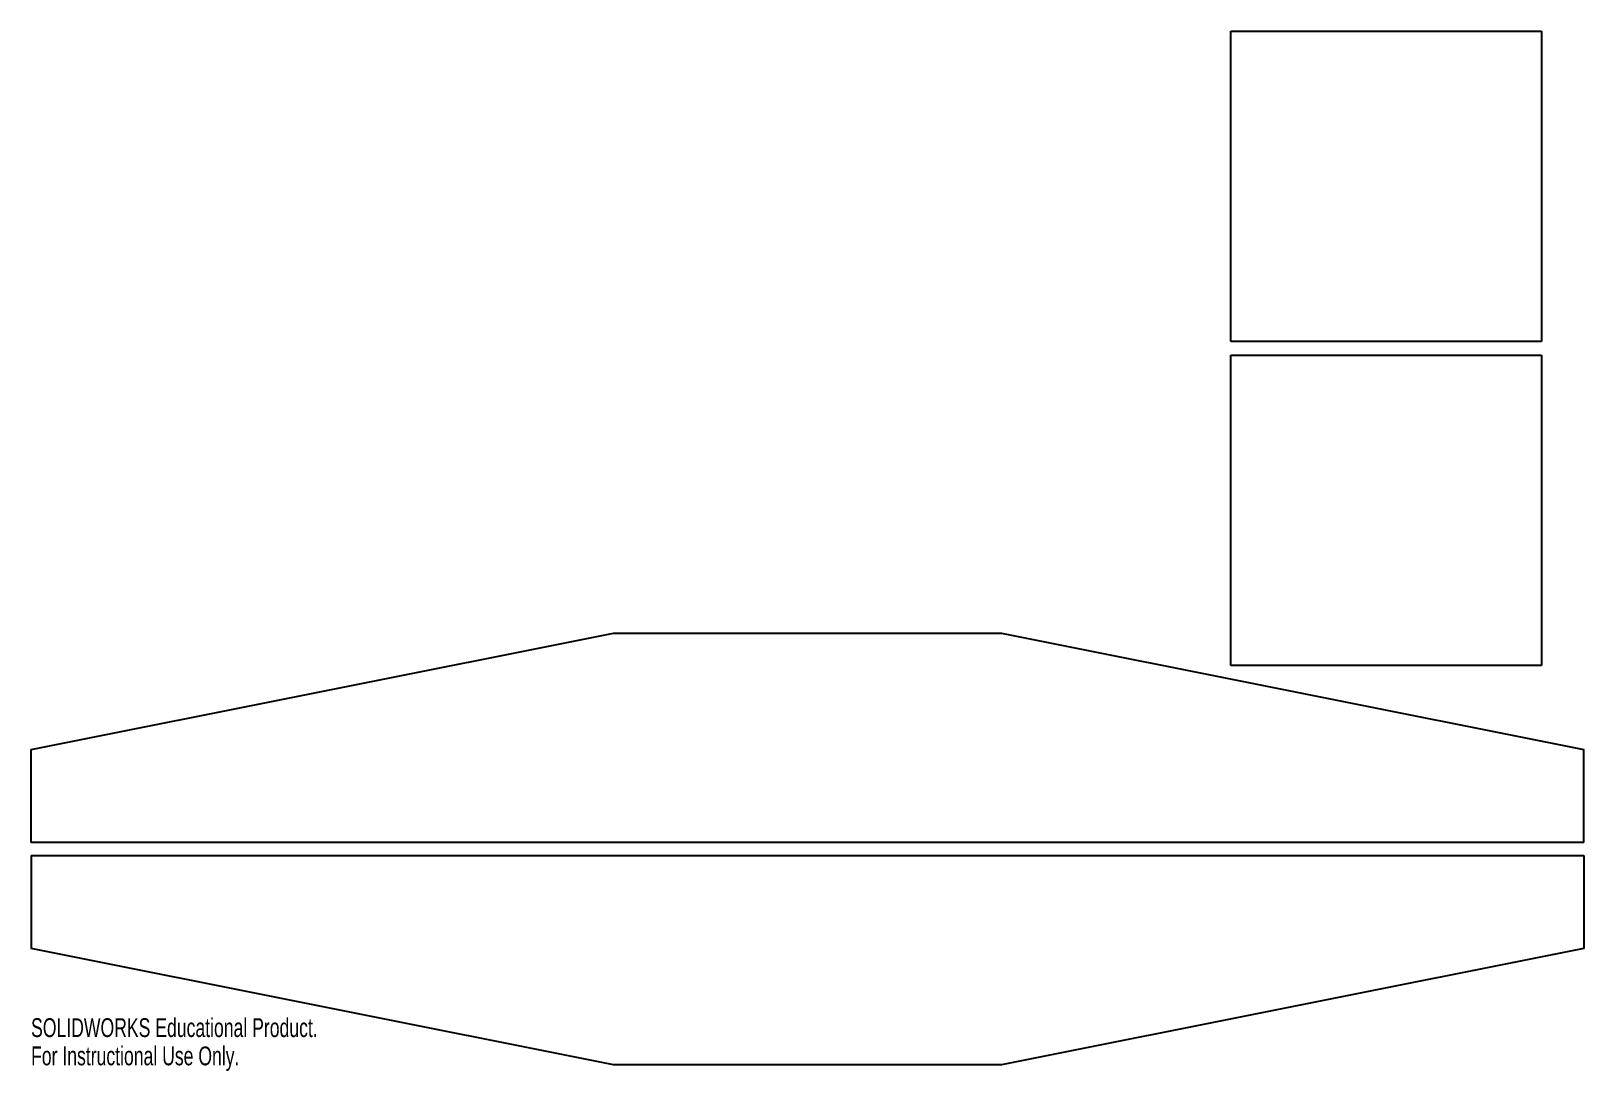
# Model space of a CAD drawing. Header units: millimetres. Extents: x 0 to 1000, y 0 to 670.
import ezdxf

# ---------------------------------------------------------------- set-up
doc = ezdxf.new("R2010")
doc.units = ezdxf.units.MM
doc.styles.add('SLDTEXTSTYLE0', font='TXT', dxfattribs={"width": 0.7})

msp = doc.modelspace()

# ---------------------------------------------------------------- linework, layer by layer
at = {"color": 7, "linetype": 'Continuous', "lineweight": 25}
for p, q in [((772.7, 669.7), (972.7, 669.7)), ((772.7, 469.7), (772.7, 669.7)), ((972.7, 669.7), (972.7, 469.7)), ((972.7, 469.7), (772.7, 469.7)), ((772.7, 461), (972.7, 461)), ((772.7, 261), (772.7, 461)), ((972.7, 461), (972.7, 261)), ((0, 206.9), (375, 281.9)), ((375, 281.9), (625, 281.9)), ((625, 281.9), (1000, 206.9)), ((972.7, 261), (772.7, 261)), ((0, 146.9), (0, 206.9)), ((1000, 146.9), (1000, 206.9)), ((1000, 146.9), (0, 146.9)), ((0, 138.7), (1000, 138.7)), ((0, 138.7), (0, 78.7)), ((1000, 138.7), (1000, 78.7)), ((375, 3.7), (0, 78.7)), ((1000, 78.7), (625, 3.7)), ((625, 3.7), (375, 3.7))]:
    msp.add_line(p, q, dxfattribs=at)

# ---------------------------------------------------------------- texts
at = {"color": 7, "linetype": 'Continuous', "char_height": 12.11, "attachment_point": 1, "style": 'SLDTEXTSTYLE0'}
for s, insert in [('SOLIDWORKS Educational Product.', (0, 33.8)), ('For Instructional Use Only.', (0, 15.6))]:
    msp.add_mtext(s, dxfattribs=dict(at, insert=insert))

doc.saveas('drawing.dxf')
